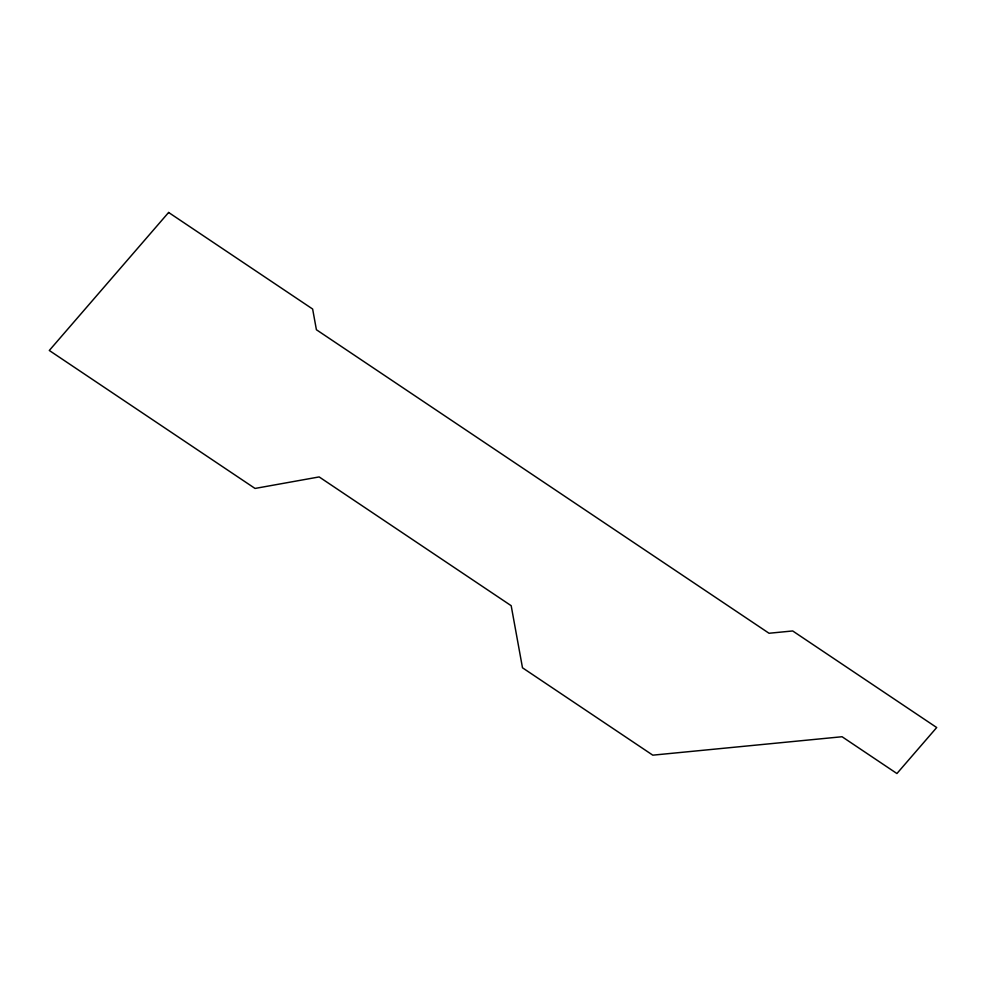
<?xml version="1.0" encoding="UTF-8"?>
<svg xmlns="http://www.w3.org/2000/svg" width="986" height="986" viewBox="0 0 986 986"><rect width="100%" height="100%" fill="white"/><g stroke="black" fill="none" stroke-linecap="round" stroke-linejoin="round"><path stroke-width="1.48" d="M168.618 212.471L49.3 350.474L255.041 488.44L319.156 476.928L511.179 605.7L522.494 667.793L652.794 755.165L842.069 736.739L896.927 773.529L936.7 727.532L792.682 630.954L769.031 633.258L316.407 329.743L312.636 309.037L168.618 212.471"/></g></svg>
